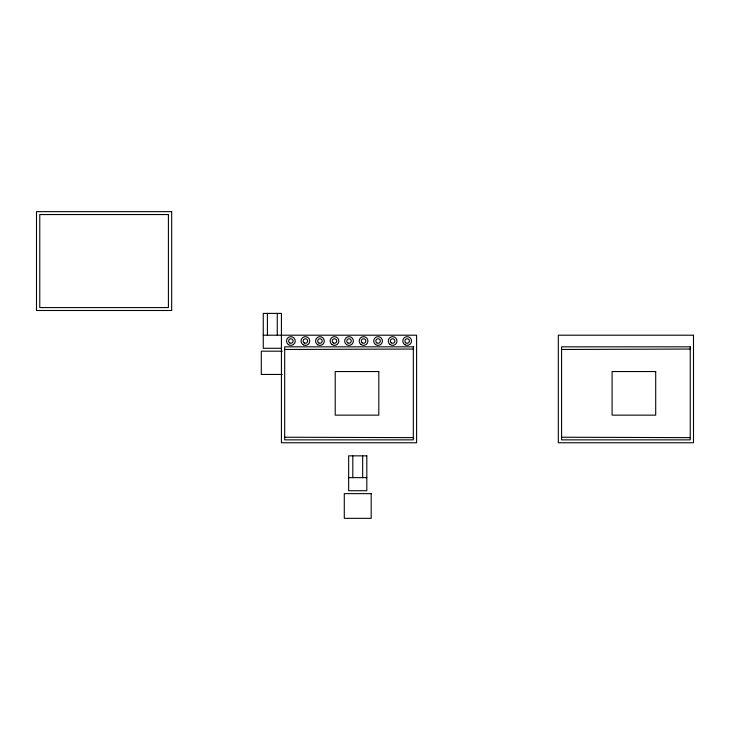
<?xml version="1.0" encoding="UTF-8"?>
<svg xmlns="http://www.w3.org/2000/svg" width="730" height="730" viewBox="0 0 730 730"><rect width="100%" height="100%" fill="white"/><g stroke="black" fill="none" stroke-linecap="round" stroke-linejoin="round"><path stroke-width="1.09" d="M284.691 349.46L413.326 349.049M561.589 349.46L690.233 349.049M263.256 335.207L416.602 335.207L416.602 442.763L281.424 442.763L281.424 313.398L263.265 313.398L263.256 348.283L281.424 348.283M282.3 351.194L261.303 351.194L261.303 374.444L282.3 374.444M348.648 477.648L366.816 477.648M561.589 437.233L690.233 437.635M284.691 437.233L413.326 437.635M362.664 455.849L362.664 477.648M352.8 455.849L352.8 477.648M277.263 313.398L277.263 335.207M267.408 313.398L267.408 335.207M171.678 211.654L36.5 211.654L36.5 310.496L171.678 310.496L171.678 211.654M168.411 214.556L39.767 214.556L39.767 307.585L168.411 307.585L168.411 214.556M693.5 335.207L558.322 335.207L558.322 442.763L693.5 442.763L693.5 335.207M413.326 346.832L284.691 346.832L284.691 439.862L413.326 439.862L413.326 346.832M690.233 346.832L561.589 346.832L561.589 439.862L690.233 439.862L690.233 346.832M378.806 371.543L335.207 371.543L335.207 415.151L378.806 415.151L378.806 371.543M655.704 371.543L612.105 371.543L612.105 415.151L655.704 415.151L655.704 371.543M366.807 455.849L348.666 455.849L348.648 490.733L366.816 490.733L366.816 455.849M371.178 493.635L344.286 493.635L344.286 518.346L371.178 518.346L371.178 493.635M289.746 342.972A2.254 2.254 0 0 0 293.122 341.019A2.254 2.254 0 0 0 289.746 339.067A2.254 2.254 0 0 0 289.746 342.972M288.359 344.578A4.362 4.362 0 0 0 295.212 341.412A4.362 4.362 0 0 0 289.034 337.059A4.362 4.362 0 0 0 288.359 344.578M304.282 342.972A2.254 2.254 0 0 0 307.659 341.019A2.254 2.254 0 0 0 304.282 339.067A2.254 2.254 0 0 0 304.282 342.972M303.224 344.797A4.362 4.362 0 0 0 309.766 341.019A4.362 4.362 0 0 0 303.224 337.242A4.362 4.362 0 0 0 303.224 344.797M318.809 342.972A2.254 2.254 0 0 0 322.195 341.019A2.254 2.254 0 0 0 318.809 339.067A2.254 2.254 0 0 0 318.809 342.972M317.76 344.797A4.362 4.362 0 0 0 324.302 341.019A4.362 4.362 0 0 0 317.76 337.242A4.362 4.362 0 0 0 317.76 344.797M333.345 342.972A2.254 2.254 0 0 0 336.731 341.019A2.254 2.254 0 0 0 333.345 339.067A2.254 2.254 0 0 0 333.345 342.972M331.968 344.578A4.362 4.362 0 0 0 338.82 341.412A4.362 4.362 0 0 0 332.643 337.059A4.362 4.362 0 0 0 331.968 344.578M347.882 342.972A2.254 2.254 0 0 0 351.267 341.019A2.254 2.254 0 0 0 347.882 339.067A2.254 2.254 0 0 0 347.882 342.972M346.504 344.578A4.362 4.362 0 0 0 353.356 341.412A4.362 4.362 0 0 0 347.179 337.059A4.362 4.362 0 0 0 346.504 344.578M362.253 342.863A2.254 2.254 0 0 0 365.794 341.22A2.254 2.254 0 0 0 362.6 338.976A2.254 2.254 0 0 0 362.253 342.863M361.04 344.578A4.362 4.362 0 0 0 367.893 341.412A4.362 4.362 0 0 0 361.715 337.059A4.362 4.362 0 0 0 361.04 344.578M376.78 342.863A2.254 2.254 0 0 0 380.33 341.22A2.254 2.254 0 0 0 377.136 338.976A2.254 2.254 0 0 0 376.78 342.863M375.567 344.578A4.362 4.362 0 0 0 382.429 341.412A4.362 4.362 0 0 0 376.251 337.059A4.362 4.362 0 0 0 375.567 344.578M391.316 342.863A2.254 2.254 0 0 0 394.857 341.22A2.254 2.254 0 0 0 391.672 338.976A2.254 2.254 0 0 0 391.316 342.863M390.103 344.578A4.362 4.362 0 0 0 396.956 341.412A4.362 4.362 0 0 0 390.787 337.059A4.362 4.362 0 0 0 390.103 344.578M405.853 342.863A2.254 2.254 0 0 0 409.393 341.22A2.254 2.254 0 0 0 406.209 338.976A2.254 2.254 0 0 0 405.853 342.863M404.977 344.797A4.362 4.362 0 0 0 411.51 341.019A4.362 4.362 0 0 0 404.977 337.242A4.362 4.362 0 0 0 404.977 344.797"/></g></svg>
